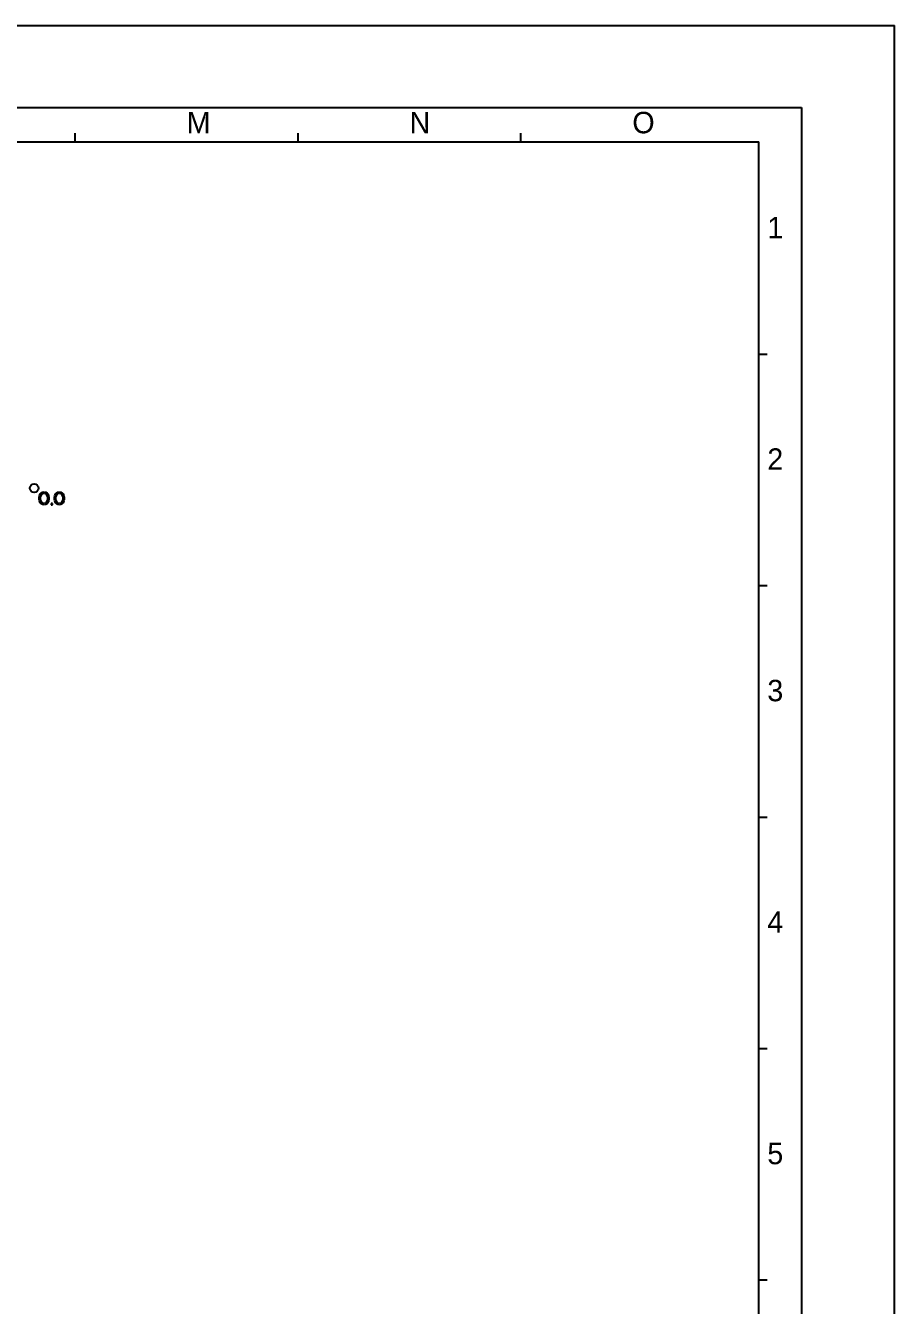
# Model space of a CAD drawing. Header units: millimetres. Extents: x 0 to 841, y 0 to 594.
# Drawn here: x 638.2 to 841, y 295.4 to 594 of the extents above; entities that cross this region are included whole.
import ezdxf

# ---------------------------------------------------------------- set-up
doc = ezdxf.new("R2010")
doc.units = ezdxf.units.MM
doc.header["$LTSCALE"] = 46.255
doc.layers.get('0').update_dxf_attribs({"linetype": 'CONTINUOUS'})
doc.layers.add('ASSEM_MEM', color=7, linetype='CONTINUOUS')
doc.styles.add('TEXTSTYLE_2', font='txt')

msp = doc.modelspace()

# ---------------------------------------------------------------- linework, layer by layer
at = {"color": 7, "linetype": 'CONTINUOUS'}
for p, q in [((0, 594), (841, 594)), ((841, 0), (841, 594)), ((16.34, 574.88), (819.34, 574.88)), ((819.34, 574.88), (819.34, 23.88)), ((649.84, 566.88), (649.84, 568.88)), ((701.84, 566.88), (701.84, 568.88)), ((753.84, 566.88), (753.84, 568.88)), ((25.84, 566.88), (809.34, 566.88)), ((809.34, 31.38), (809.34, 566.88)), ((809.34, 517.38), (811.34, 517.38)), ((809.34, 463.38), (811.34, 463.38)), ((809.34, 409.38), (811.34, 409.38)), ((809.34, 355.38), (811.34, 355.38)), ((809.34, 301.38), (811.34, 301.38))]:
    msp.add_line(p, q, dxfattribs=at)
at = {"layer": 'ASSEM_MEM', "color": 40, "linetype": 'CONTINUOUS'}
for p, q in [((641.43, 484), (641.49, 484.32)), ((641.43, 483.43), (641.43, 484)), ((641.49, 484.32), (641.55, 484.51)), ((641.55, 484.51), (641.68, 484.77)), ((641.68, 484.77), (641.87, 484.96)), ((641.74, 483.94), (641.8, 484.32)), ((641.74, 483.49), (641.74, 483.94)), ((641.8, 484.32), (642.05, 484.7)), ((641.87, 484.96), (642.18, 485.15)), ((642.05, 484.7), (642.24, 484.83)), ((642.18, 485.15), (642.55, 485.21)), ((642.24, 484.83), (642.55, 484.89)), ((642.55, 485.21), (642.93, 485.15)), ((642.55, 484.89), (642.87, 484.83)), ((642.87, 484.83), (643.05, 484.7)), ((642.93, 485.15), (643.24, 484.96)), ((643.05, 484.7), (643.3, 484.32)), ((643.24, 484.96), (643.43, 484.77)), ((643.3, 484.32), (643.37, 483.94)), ((643.37, 483.94), (643.37, 483.49)), ((643.43, 484.77), (643.55, 484.51)), ((643.55, 484.51), (643.62, 484.32)), ((643.62, 484.32), (643.68, 484)), ((643.68, 484), (643.68, 483.43)), ((644.99, 484), (645.05, 484.32)), ((644.99, 483.43), (644.99, 484)), ((645.05, 484.32), (645.12, 484.51)), ((645.12, 484.51), (645.24, 484.77)), ((645.24, 484.77), (645.43, 484.96)), ((645.3, 483.94), (645.37, 484.32)), ((645.3, 483.49), (645.3, 483.94)), ((645.37, 484.32), (645.62, 484.7)), ((645.43, 484.96), (645.74, 485.15)), ((645.62, 484.7), (645.8, 484.83)), ((645.74, 485.15), (646.12, 485.21)), ((645.8, 484.83), (646.12, 484.89)), ((646.12, 485.21), (646.49, 485.15)), ((646.12, 484.89), (646.43, 484.83)), ((646.43, 484.83), (646.62, 484.7)), ((646.49, 485.15), (646.8, 484.96)), ((646.62, 484.7), (646.87, 484.32)), ((646.8, 484.96), (646.99, 484.77)), ((646.87, 484.32), (646.93, 483.94)), ((646.93, 483.94), (646.93, 483.49)), ((646.99, 484.77), (647.12, 484.51)), ((647.12, 484.51), (647.18, 484.32)), ((647.18, 484.32), (647.24, 484)), ((647.24, 484), (647.24, 483.43)), ((641.49, 483.11), (641.43, 483.43)), ((641.55, 482.92), (641.49, 483.11)), ((641.68, 482.66), (641.55, 482.92)), ((641.87, 482.47), (641.68, 482.66)), ((641.8, 483.11), (641.74, 483.49)), ((642.05, 482.72), (641.8, 483.11)), ((642.18, 482.28), (641.87, 482.47)), ((642.24, 482.6), (642.05, 482.72)), ((642.55, 482.21), (642.18, 482.28)), ((642.55, 482.53), (642.24, 482.6)), ((642.87, 482.6), (642.55, 482.53)), ((642.93, 482.28), (642.55, 482.21)), ((643.05, 482.72), (642.87, 482.6)), ((643.24, 482.47), (642.93, 482.28)), ((643.3, 483.11), (643.05, 482.72)), ((643.43, 482.66), (643.24, 482.47)), ((643.37, 483.49), (643.3, 483.11)), ((643.55, 482.92), (643.43, 482.66)), ((643.62, 483.11), (643.55, 482.92)), ((643.68, 483.43), (643.62, 483.11)), ((644.49, 482.53), (644.18, 482.53)), ((644.18, 482.53), (644.18, 482.21)), ((644.18, 482.21), (644.49, 482.21)), ((644.49, 482.21), (644.49, 482.53)), ((645.05, 483.11), (644.99, 483.43)), ((645.12, 482.92), (645.05, 483.11)), ((645.24, 482.66), (645.12, 482.92)), ((645.43, 482.47), (645.24, 482.66)), ((645.37, 483.11), (645.3, 483.49)), ((645.62, 482.72), (645.37, 483.11)), ((645.74, 482.28), (645.43, 482.47)), ((645.8, 482.6), (645.62, 482.72)), ((646.12, 482.21), (645.74, 482.28)), ((646.12, 482.53), (645.8, 482.6)), ((646.43, 482.6), (646.12, 482.53)), ((646.49, 482.28), (646.12, 482.21)), ((646.62, 482.72), (646.43, 482.6)), ((646.8, 482.47), (646.49, 482.28)), ((646.87, 483.11), (646.62, 482.72)), ((646.99, 482.66), (646.8, 482.47)), ((646.93, 483.49), (646.87, 483.11)), ((647.12, 482.92), (646.99, 482.66)), ((647.18, 483.11), (647.12, 482.92)), ((647.24, 483.43), (647.18, 483.11))]:
    msp.add_line(p, q, dxfattribs=at)
at = {"layer": 'ASSEM_MEM', "color": 7, "linetype": 'CONTINUOUS'}
msp.add_circle((640.24, 486.1), 1, dxfattribs=at)

# ---------------------------------------------------------------- texts
at = {"color": 7, "linetype": 'CONTINUOUS', "char_height": 5, "width": 5, "attachment_point": 1, "line_spacing_factor": 0.9, "style": 'TEXTSTYLE_2'}
for s, insert in [('M', (675.84, 573.88)), ('N', (727.84, 573.88)), ('O', (779.84, 573.88)), ('1', (811.34, 549.38)), ('2', (811.34, 495.38)), ('3', (811.34, 441.38)), ('4', (811.34, 387.38)), ('5', (811.34, 333.38))]:
    msp.add_mtext(s, dxfattribs=dict(at, insert=insert))

doc.saveas('drawing.dxf')
